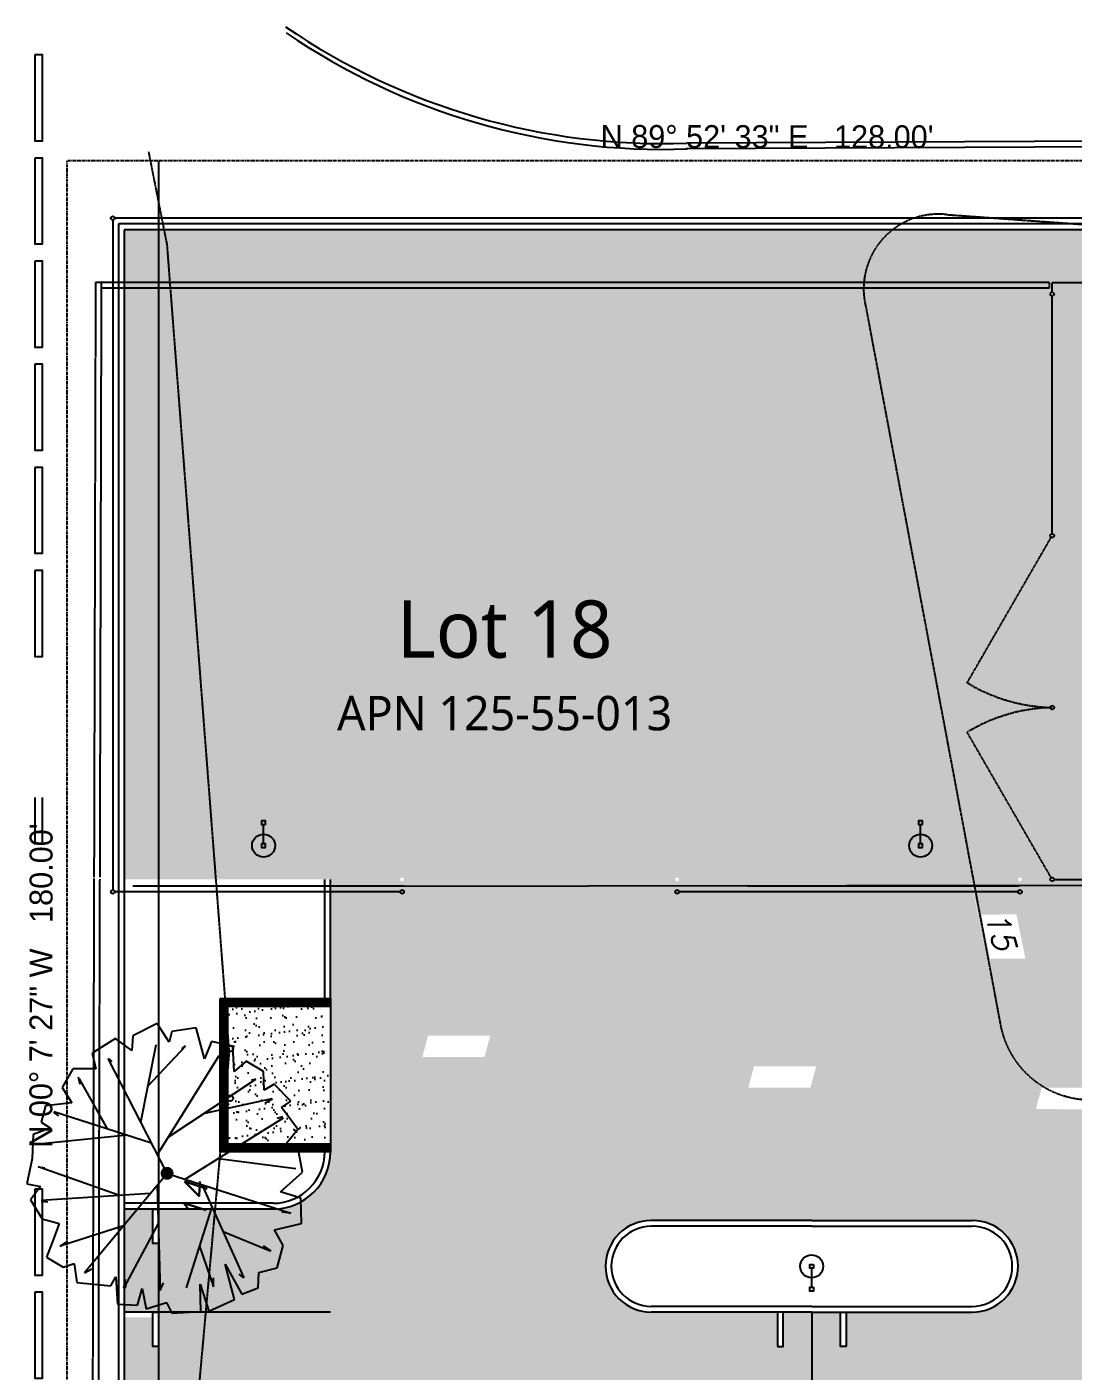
# Model space of a CAD drawing. Extents: x -13328 to 38686, y -10157 to 7853.
# Drawn here: x 22909 to 24005, y 5069 to 6476 of the extents above; entities that cross this region are included whole.
import ezdxf
from ezdxf.enums import TextEntityAlignment as Align

# ---------------------------------------------------------------- set-up
doc = ezdxf.new("R2010")
doc.units = 0
doc.header["$LTSCALE"] = 1.5
doc.header["$MEASUREMENT"] = 0
for name, pattern in [('CENTER2', [1.125, 0.7500000000000001, -0.125, 0.125, -0.125]), ('HIDDEN', [0.375, 0.25, -0.125]), ('PHANTOM2', [1.25, 0.6250000000000001, -0.125, 0.125, -0.125, 0.125, -0.125])]:
    doc.linetypes.add(name, pattern=pattern)
doc.layers.get('0').update_dxf_attribs({"color": 8})
doc.layers.get('DEFPOINTS').update_dxf_attribs({"color": 11})
for name, color, linetype in [('C-Conc-curb', 3, 'Continuous'), ('C-curb-exs', 41, 'Continuous'), ('C-fence-chain-link', 2, 'FENCE_'), ('C-grades-contour-exs', 8, 'HIDDEN'), ('C-PROP-LINE', 7, 'PHANTOM2'), ('C-STRIPING', 2, 'Continuous'), ('Demo', 8, 'CENTER2'), ('E-lightpoles', 4, 'Continuous'), ('HATCH-asphalt', 8, 'Continuous'), ('Hatch-conc', 1, 'Continuous'), ('Hatch-walls', 8, 'Continuous'), ('L-trees', 8, 'CENTER2'), ('Text2', 2, 'Continuous'), ('TEXT9', 9, 'Continuous')]:
    doc.layers.add(name, color=color, linetype=linetype)
doc.styles.add('LUCIDA', font='l_10646.ttf')
doc.styles.add('SIMP210', font='ROMANS.SHX', dxfattribs={"oblique": 15, "height": 34})
doc.styles.add('STANDARD_', font='txt')
doc.linetypes.add('FENCE_', pattern='A,1.5,-0.1,["X",STANDARD_,S=0.1,R=0,X=-0.05,Y=-0.05],-0.08', length=1.68)
pattern_1 = [(0, (25232.39942423953, 4477.274711707314), (2.25, 4.5), [0, -4.5])]

# ---------------------------------------------------------------- blocks, each defined once
blk = doc.blocks.new('AE24A')
for p, q in [((-0.1511439797081948, 0.519262138045633), (-0.05703983792432155, 0.5233398228817805)), ((-0.05703983792432155, 0.5233398228817805), (0.04115298877468376, 0.5437947310554136)), ((0.04115298877468376, 0.5437947310554136), (0.05135860387736102, 0.4906296988685881)), ((0.05135860387736102, 0.4906296988685881), (0.1025154568690141, 0.5294785114670049)), ((0.1025154568690141, 0.5294785114670049), (0.1761439797085131, 0.4845131716140259)), ((-0.2738689158970828, 0.3700277375676251), (-0.2616028611521415, 0.4722357944438045)), ((-0.2616028611521415, 0.4722357944438045), (-0.1981799534155471, 0.4885908564504007)), ((-0.1981799534155471, 0.4885908564504007), (-0.1756760891983049, 0.4518030476008335)), ((-0.1756760891983049, 0.4518030476008335), (-0.1511439797081948, 0.519262138045633)), ((-0.1476411303226541, 0.1548052463913336), (-0.1147343510017436, 0.485708428081125)), ((-0.1147343510017436, 0.485708428081125), (-0.1147343510017436, 0.4621516840998083)), ((-0.02573256119626421, 0.4993919879198074), (-0.02148890594958175, 0.4739300560904667)), ((0.08624245895066451, 0.1850629282416776), (-0.02499349992262978, 0.4994109958643094)), ((0.07862104422406446, 0.06521432753652334), (0.1055604620416943, 0.4888432261068374)), ((0.1073713816515465, 0.4884057476883754), (0.1110177792654667, 0.4621516840998083)), ((0.1761439797085131, 0.4845131716140259), (0.1945591590106233, 0.4190929235874137)), ((-0.1173527717544403, 0.06026454770471901), (-0.2387783022784333, 0.4392766514793038)), ((-0.2359382193023976, 0.4407805693335831), (-0.2227027611295398, 0.4209273820742965)), ((0.1945591590106233, 0.4190929235874137), (0.2518329421902763, 0.4395256704303847)), ((0.2518329421902763, 0.4395256704303847), (0.3254614650297754, 0.4681581096074297)), ((0.3254614650297754, 0.4681581096074297), (0.3643200689068635, 0.4027378615808175)), ((-0.4047712219160076, 0.3659278914005881), (-0.3331709443493764, 0.4068155464171923)), ((-0.4047712219160076, 0.2759750503641953), (-0.4047712219160076, 0.3659278914005881)), ((-0.3331709443493764, 0.4068155464171923), (-0.2738689158970828, 0.3700277375676251)), ((0.2032504035671536, 0.1689000102924183), (0.2827857045269866, 0.4150381960207596)), ((0.2827857045269866, 0.4150381960207596), (0.2631550845037509, 0.3855922659859061)), ((0.3643200689068635, 0.4027378615808175), (0.3499935745196581, 0.3597892028153638)), ((-0.374840066367824, 0.3443679639603943), (-0.3453941363329704, 0.3384787779068574)), ((-0.1721697495738681, 0.2313677578931674), (-0.3666321465932469, 0.3397915827808902)), ((0.0002339452551041177, 0), (0.3858464595907662, 0.3208112198626623)), ((0.3499935745196581, 0.3597892028153638), (0.4236542917285533, 0.3495728293939919)), ((0.3858464595907662, 0.3208112198626623), (0.3711234946315471, 0.2913652898278087)), ((0.4236542917285533, 0.3495728293939919), (0.4359203464734946, 0.2187323333407676)), ((-0.5234074731899909, 0.200338428915984), (-0.4661336900105653, 0.2902912699526041)), ((-0.4661336900105653, 0.2902912699526041), (-0.4047712219160076, 0.2759750503641953)), ((-0.4457504178351428, 0.2256225140299648), (-0.433731926437531, 0.2148058717139065)), ((0.0002339452551041177, 0), (-0.4448897137260701, 0.2281310053076595)), ((0.4359203464734946, 0.2187323333407676), (0.4011504275113111, 0.1982995864977966)), ((-0.4763714994826387, 0.1369791846382213), (-0.5234074731899909, 0.200338428915984)), ((0.1945079326908399, 0.03422379668336362), (0.4447383197768886, 0.1676923836348578)), ((0.4011504275113111, 0.1982995864977966), (0.5075206240403531, 0.1921608979127996)), ((0.4447383197768886, 0.1676923836348578), (0.4103847346780185, 0.1618031976977363)), ((0.4453188156987835, 0.1626486936584115), (0.4207805407279466, 0.1567595076048747)), ((0.5075206240403531, 0.1921608979127996), (0.5116093089552578, 0.1144854340464008)), ((-0.5806812563694166, 0.03884881259841677), (-0.5336452826622917, 0.1328793384711844)), ((-0.5336452826622917, 0.1328793384711844), (-0.4763714994826387, 0.1369791846382213)), ((0.5116093089552578, 0.1144854340464008), (0.4461581559457954, 0.09609152962161716)), ((-0.1986636790168177, 0.1019373247399926), (-0.4980218961788978, 0.04196477623190731)), ((-0.3393636542093645, 0.0737499037059024), (-0.4942263572663705, -0.07310100190807134)), ((0.4461581559457954, 0.09609152962161716), (0.5259036089730671, 0.08177531003320837)), ((0.5259036089730671, 0.08177531003320837), (0.501371499482957, 0.002038842418187414)), ((-0.5090809788027855, -0.008177531003411787), (-0.5806812563694166, 0.03884881259841677)), ((-0.4979579307325821, 0.04389153083320707), (-0.4975314415712546, 0.04401947755832225)), ((-0.07281058404601026, 0.03743616305291653), (-0.4569959860016297, -0.202295653289184)), ((0.0002339452551041177, 0), (0.1551866743759547, -0.4801180771319196)), ((0.0467470512305681, 0.03869668568950146), (0.4545536297885064, 0.02635191951412708)), ((0.4545536297885064, 0.02635191951412708), (0.4251076997536529, 0.01457354752346873)), ((0.501371499482957, 0.002038842418187414), (0.5422905430025367, -0.01839390442478361)), ((-0.5643265167093432, -0.1124465916284407), (-0.5500000223221377, -0.01839390442478361)), ((-0.5500000223221377, -0.01839390442478361), (-0.5090809788027855, -0.008177531003411787)), ((-0.1397367849201601, -0.004325808142311871), (-0.3650247563562061, -0.3446667990647256)), ((0.5422905430025367, -0.01839390442478361), (0.5361414184453679, -0.1308404960532243)), ((-0.494867603126977, -0.07056763663422316), (-0.4828084764956202, -0.05609668465331197)), ((0.02298626064316522, -0.07049761561211199), (-0.2155973322876434, -0.4511150780599564)), ((0.1302023164973889, -0.1740332877961919), (0.4447383197768886, -0.07376424269750714)), ((-0.4436298257933231, -0.145134554310971), (-0.5643265167093432, -0.1124465916284407)), ((-0.5111414184450496, -0.1717281510698285), (-0.4436298257933231, -0.145134554310971)), ((-0.2337079545902725, -0.1462874085409567), (-0.2897231939202811, -0.4074722044169903)), ((0.0439036500686143, -0.1353097478859127), (0.4054770797304172, -0.2975533109856769)), ((0.2823878777492155, -0.1255189658841118), (0.439830664712872, -0.1797695907298476)), ((0.4297712219163259, -0.1288016536350369), (0.5341131731725, -0.1614896163175672)), ((0.5361414184453679, -0.1308404960532243), (0.4297712219163259, -0.1288016536350369)), ((-0.4927262391427121, -0.2555423035212243), (-0.5111414184450496, -0.1717281510698285)), ((-0.05775893544318933, -0.1993121382547542), (-0.01863824151928384, -0.4996606786735356)), ((0.439830664712872, -0.1797695907298476), (0.4054770797304172, -0.1797695907298476)), ((0.5341131731725, -0.1614896163175672), (0.4891054447380156, -0.2616809921062213)), ((-0.3945334124439341, -0.2596199883573718), (-0.4927262391427121, -0.2555423035212243)), ((-0.4538945243182297, -0.2092155208811164), (-0.4386395815015476, -0.2092155208811164)), ((-0.4354524559632864, -0.3066463319592003), (-0.3945334124439341, -0.2596199883573718)), ((0.2257314327218864, -0.2168986726319417), (0.30078574670938, -0.3995896423002705)), ((0.4891054447380156, -0.2616809921062213), (0.3520540141619222, -0.224871021925992)), ((0.3520540141619222, -0.224871021925992), (0.4686298257936414, -0.2902912699526041)), ((-0.3945334124439341, -0.3741054224039999), (-0.4354524559632864, -0.3066463319592003)), ((0.4054770797304172, -0.2975533109856769), (0.3907541146547828, -0.2798857529414818)), ((0.4686298257936414, -0.2902912699526041), (0.4440977163035313, -0.3536726755610289)), ((-0.3650247563562061, -0.3446667990647256), (-0.3601171014086049, -0.3269992410205305)), ((0.3847634934818416, -0.3557115179792163), (0.3663805085491276, -0.4272704545908255)), ((0.4440977163035313, -0.3536726755610289), (0.3847634934818416, -0.3557115179792163)), ((-0.3229653292466992, -0.3761442648221873), (-0.3945334124439341, -0.3741054224039999)), ((-0.345469193463714, -0.4149930774206041), (-0.3229653292466992, -0.3761442648221873)), ((-0.2799858460848554, -0.4804133254472163), (-0.345469193463714, -0.4149930774206041)), ((-0.2877859835932668, -0.4088139253435656), (-0.271779311187629, -0.3800019150367007)), ((0.2190912685007333, -0.4170319198387915), (0.1945591590106233, -0.5213009804638205)), ((0.280453736595291, -0.4497420438519839), (0.2190912685007333, -0.4170319198387915)), ((0.3024163245502223, -0.4035586591344327), (0.2827857045269866, -0.3741127290995792)), ((-0.2554537365949727, -0.4436255165974217), (-0.2799858460848554, -0.4804133254472163)), ((-0.1715874042831729, -0.5069847608751843), (-0.2554537365949727, -0.4436255165974217)), ((-0.2190752735548358, -0.4493915640050545), (-0.212887451117922, -0.4271154031157494)), ((-0.0897815116138645, -0.4415645128487995), (-0.1715874042831729, -0.5069847608751843)), ((-0.1020475663588059, -0.5069847608751843), (-0.0897815116138645, -0.4415645128487995)), ((0.07183422282173524, -0.4395256704306121), (-0.003854739659800543, -0.5253786652999679)), ((0.09636633231184533, -0.519262138045633), (0.07183422282173524, -0.4395256704306121)), ((0.1551866743759547, -0.4801180771319196), (0.1502790193119381, -0.4447829611599445)), ((0.3663805085491276, -0.4272704545908255), (0.280453736595291, -0.4497420438519839)), ((-0.003854739659800543, -0.5253786652999679), (-0.1020475663588059, -0.5069847608751843)), ((0.1945591590106233, -0.5213009804638205), (0.09636633231184533, -0.519262138045633))]:
    blk.add_line(p, q)
at = {"const_width": 0.025}
blk.add_lwpolyline([(-0.01250000000004547, 0, 1), (0.01250000000004547, 0, 1)], format="xyb", close=True, dxfattribs=at)
blk = doc.blocks.new('Ztree1')
at = {"xscale": -270, "yscale": 270, "zscale": 540, "rotation": 90}
blk.add_blockref('AE24A', (0, 0), dxfattribs=at)

msp = doc.modelspace()

# ---------------------------------------------------------------- hatches: boundary and pattern name
at = {"layer": 'HATCH-asphalt', "transparency": 33554684}
h = msp.add_hatch(dxfattribs=at)
h.set_pattern_fill('DOTS', color=256, scale=72)
h.set_pattern_definition(pattern_1)
h.paths.add_polyline_path([(24354.06412661628, 6059.987752396234), (24132.02973306057, 6059.987752396234), (24132.02973306057, 6203.987752396234), (24354.06412661628, 6203.987752396234), (24481.26998743065, 6203.987752396234), (24481.26998743065, 6263.987752396234), (23011.06412661628, 6263.987752396234), (23011.06412661628, 5583.523986930588), (23300.05317749742, 5583.523247270464, -0.9988839815838622), (23304.05317250986, 5583.51878070858, -1.001117265304794), (23300.05317749742, 5583.523247270464), (23227.06412661628, 5583.523434084083), (23227.06412661628, 5576.282286381949), (24235.06412661629, 5577.730273374253), (24354.06412661628, 5577.520709298584), (24354.06412661628, 5583.519915258452), (24239.06412633903, 5583.519656209048, -0.9997367622128498), (24235.06412661628, 5583.520709298584, -1.000263307099528), (24239.06412633903, 5583.519656209048), (24354.06412661628, 5583.519915258452), (24354.06412661628, 5831.987752396234)])
h.paths.add_polyline_path([(23947.06412662196, 5583.520860123293, -0.9999622945980924), (23951.06412661628, 5583.520709298584, -1.000037706823659), (23947.06412662196, 5583.520860123293), (23592.05316947867, 5583.522262769445, -1.000870894775581), (23588.05317250986, 5583.51878070858, -0.9991298630221673), (23592.05316947867, 5583.522262769445)], flags=16)
h.paths.add_polyline_path([(23272.75849590794, 6204.341519585449), (23272.75849590794, 6323.591519585449), (23235.10611607647, 6333.6804443544), (23235.10611607647, 6214.4304443544)], flags=9)
h.paths.add_polyline_path([(23318.52725433562, 5657.065991196581), (23563.77725433562, 5657.065991196581), (23575.8757980478, 5702.218371028048), (23330.6257980478, 5702.218371028048)], flags=24)
h.paths.add_polyline_path([(23965.53820844203, 5657.067919786585), (24210.78820844203, 5657.067919786585), (24222.88675215422, 5702.220299618051), (23977.63675215422, 5702.220299618051)], flags=24)
h.paths.add_polyline_path([(24322.46419138079, 6221.984207419837), (24388.24552176502, 6221.91201153543), (24394.26915917855, 6244.2942443129), (24328.48782879432, 6244.366440197308)], flags=24)
h.paths.add_polyline_path([(23354.29994906098, 6167.906966500256), (23405.70284657435, 6167.85055113703), (23411.72648398787, 6190.232783914502), (23360.32358647451, 6190.289199277728)], flags=24)
h.paths.add_polyline_path([(23037.3851365821, 6164.632948368162), (23103.16646696633, 6164.560752483754), (23109.19010437986, 6186.942985261226), (23043.40877399563, 6187.015181145633)], flags=24)
h.paths.add_polyline_path([(23880.35725618921, 6245.888878412552), (23946.13858657344, 6245.816682528144), (23952.16222398696, 6268.198915305615), (23886.38089360273, 6268.271111190023)], flags=9)
h = msp.add_hatch(dxfattribs=at)
h.set_pattern_fill('DOTS', color=256, scale=72)
h.set_pattern_definition(pattern_1)
edge = h.paths.add_edge_path()
edge.add_line((23928.67492106581, 5431.056097972076), (23898.65437400676, 5578.322705297373))
edge.add_line((23898.65437400676, 5578.322705297373), (23227.05705708868, 5576.875452834423))
edge.add_line((23227.05705708868, 5576.875452834423), (23227.06412661627, 5298.28110134113))
edge.add_arc((23167.06412661628, 5298.281101341129), 60, -90, 0, ccw=False)
edge.add_line((23167.06412661628, 5238.281101341129), (23106.43486966578, 5238.281101341129))
edge.add_line((23106.43486966578, 5238.281101341129), (23047.06412661628, 4582.643907300139))
edge.add_line((23047.06412661628, 4582.643907300139), (23047.06412661628, 4554.281101341129))
edge.add_line((23047.06412661628, 4554.281101341129), (23047.06412661628, 4494.141615587954))
edge.add_line((23047.06412661628, 4494.141615587954), (23281.06343899589, 4510.203387793636))
edge.add_line((23281.06343899589, 4510.203387793636), (23633.03129779379, 4452.404770298951))
edge.add_line((23633.03129779379, 4452.404770298951), (23950.35420990683, 4459.488884356579))
edge.add_line((23950.35420990683, 4459.48888435658), (24256.28063255552, 4474.113807072692))
edge.add_arc((24283.06412661628, 4434.28110134113), 48.00000000000043, 90.0000000000004, 123.916869201509, ccw=False)
edge.add_line((24283.06412661628, 4482.28110134113), (24427.12537250821, 4482.28110134113))
edge.add_line((24427.12537250821, 4482.281101341131), (24451.06412661628, 4483.42550209514))
edge.add_line((24451.06412661628, 4483.42550209514), (24451.06412661628, 4590.281101341131))
edge.add_line((24451.06412661628, 4590.281101341131), (24421.06412661628, 4590.281101341131))
edge.add_line((24421.06412661628, 4590.281101341131), (24421.06412661628, 4554.281101341131))
edge.add_line((24421.06412661628, 4554.281101341131), (24415.06412661628, 4554.281101341131))
edge.add_line((24415.06412661628, 4554.281101341131), (24415.06412661628, 4590.281101341131))
edge.add_line((24415.06412661628, 4590.281101341131), (24421.06412661628, 4590.281101341131))
edge.add_line((24421.06412661628, 4590.281101341131), (24451.06412661628, 4590.281101341131))
edge.add_line((24451.06412661628, 4590.281101341131), (24451.06412661628, 4698.281101341131))
edge.add_line((24451.06412661628, 4698.281101341131), (24421.06412661628, 4698.281101341131))
edge.add_line((24421.06412661628, 4698.281101341131), (24421.06412661628, 4662.281101341131))
edge.add_line((24421.06412661628, 4662.281101341131), (24415.06412661628, 4662.281101341131))
edge.add_line((24415.06412661628, 4662.281101341131), (24415.06412661628, 4698.281101341131))
edge.add_line((24415.06412661628, 4698.281101341131), (24421.06412661628, 4698.281101341131))
edge.add_line((24421.06412661628, 4698.281101341131), (24451.06412661628, 4698.281101341131))
edge.add_line((24451.06412661628, 4698.281101341131), (24451.06412661628, 4806.281101341131))
edge.add_line((24451.06412661628, 4806.281101341131), (24421.06412661628, 4806.281101341131))
edge.add_line((24421.06412661628, 4806.281101341131), (24421.06412661628, 4770.281101341131))
edge.add_line((24421.06412661628, 4770.281101341131), (24415.06412661628, 4770.281101341131))
edge.add_line((24415.06412661628, 4770.28110134113), (24415.06412661628, 4806.28110134113))
edge.add_line((24415.06412661628, 4806.281101341131), (24421.06412661628, 4806.281101341131))
edge.add_line((24421.06412661628, 4806.281101341131), (24451.06412661628, 4806.281101341131))
edge.add_line((24451.06412661628, 4806.281101341131), (24451.06412661628, 4914.281101341131))
edge.add_line((24451.06412661628, 4914.281101341131), (24421.06412661628, 4914.281101341131))
edge.add_line((24421.06412661628, 4914.281101341131), (24421.06412661628, 4878.281101341131))
edge.add_line((24421.06412661628, 4878.281101341131), (24415.06412661628, 4878.281101341131))
edge.add_line((24415.06412661628, 4878.281101341131), (24415.06412661628, 4914.281101341131))
edge.add_line((24415.06412661628, 4914.281101341131), (24421.06412661628, 4914.281101341131))
edge.add_line((24421.06412661628, 4914.281101341131), (24451.06412661628, 4914.281101341131))
edge.add_line((24451.06412661628, 4914.281101341131), (24451.06412661628, 5022.281101341131))
edge.add_line((24451.06412661628, 5022.281101341131), (24421.06412661628, 5022.281101341131))
edge.add_line((24421.06412661628, 5022.281101341131), (24421.06412661628, 4986.281101341131))
edge.add_line((24421.06412661628, 4986.281101341131), (24415.06412661628, 4986.281101341131))
edge.add_line((24415.06412661628, 4986.281101341131), (24415.06412661628, 5022.281101341131))
edge.add_line((24415.06412661628, 5022.281101341131), (24421.06412661628, 5022.281101341131))
edge.add_line((24421.06412661628, 5022.281101341131), (24451.06412661628, 5022.281101341131))
edge.add_line((24451.06412661628, 5022.281101341131), (24451.06412661628, 5130.281101341131))
edge.add_line((24451.06412661628, 5130.281101341131), (24421.06412661628, 5130.281101341131))
edge.add_line((24421.06412661628, 5130.281101341131), (24421.06412661628, 5094.281101341131))
edge.add_line((24421.06412661628, 5094.281101341131), (24415.06412661628, 5094.281101341131))
edge.add_line((24415.06412661628, 5094.281101341131), (24415.06412661628, 5130.281101341131))
edge.add_line((24415.06412661628, 5130.281101341131), (24421.06412661628, 5130.281101341131))
edge.add_line((24421.06412661628, 5130.281101341131), (24451.06412661628, 5130.281101341131))
edge.add_line((24451.06412661628, 5130.281101341131), (24451.06412661628, 5238.281101341131))
edge.add_line((24451.06412661628, 5238.281101341131), (24421.06412661628, 5238.281101341131))
edge.add_line((24421.06412661628, 5238.281101341131), (24421.06412661628, 5202.281101341131))
edge.add_line((24421.06412661628, 5202.281101341131), (24415.06412661628, 5202.281101341131))
edge.add_line((24415.06412661628, 5202.281101341131), (24415.06412661628, 5238.281101341131))
edge.add_line((24415.06412661628, 5238.281101341131), (24421.06412661628, 5238.281101341131))
edge.add_line((24421.06412661628, 5238.281101341131), (24451.06412661628, 5238.281101341131))
edge.add_line((24451.06412661628, 5238.281101341131), (24442.30977624577, 5238.281101341131))
edge.add_line((24442.30977624577, 5238.281101341131), (24235.06412661628, 5238.281101341131))
edge.add_line((24235.06412661628, 5238.28110134113), (24235.06412661628, 5387.229090431955))
edge.add_line((24235.06412661628, 5387.229090431956), (24063.56680040201, 5361.726566019945))
edge.add_arc((24023.03052627691, 5448.748462575095), 95.99999999999976, 190.62005923007, 294.9769015887349, ccw=False)
edge = h.paths.add_edge_path(flags=16)
edge.add_arc((23899.06412661628, 5178.281101341135), 48, -89.99999999999869, 90.00000000000108, ccw=False)
edge.add_line((23899.06412661628, 5130.281101341135), (23767.06412661628, 5130.281101341131))
edge.add_line((23767.06412661628, 5130.281101341131), (23767.06412661628, 5094.28110134113))
edge.add_line((23767.06412661628, 5094.28110134113), (23761.06412661628, 5094.28110134113))
edge.add_line((23761.06412661628, 5094.28110134113), (23761.06412661628, 5130.281101341131))
edge.add_line((23761.06412661628, 5130.281101341131), (23731.06412661629, 5130.28110134113))
edge.add_line((23731.06412661629, 5130.28110134113), (23731.06412661628, 5022.28110134113))
edge.add_line((23731.06412661628, 5022.28110134113), (23767.06412661628, 5022.28110134113))
edge.add_line((23767.06412661628, 5022.28110134113), (23767.06412661628, 4986.28110134113))
edge.add_line((23767.06412661628, 4986.28110134113), (23761.06412661628, 4986.28110134113))
edge.add_line((23761.06412661628, 4986.28110134113), (23761.06412661628, 5022.28110134113))
edge.add_line((23761.06412661628, 5022.28110134113), (23731.06412661628, 5022.28110134113))
edge.add_line((23731.06412661628, 5022.28110134113), (23731.06412661628, 4914.28110134113))
edge.add_line((23731.06412661628, 4914.28110134113), (23767.06412661628, 4914.28110134113))
edge.add_line((23767.06412661628, 4914.28110134113), (23767.06412661628, 4878.28110134113))
edge.add_line((23767.06412661628, 4878.28110134113), (23761.06412661628, 4878.28110134113))
edge.add_line((23761.06412661628, 4878.28110134113), (23761.06412661628, 4914.28110134113))
edge.add_line((23761.06412661628, 4914.28110134113), (23731.06412661628, 4914.28110134113))
edge.add_line((23731.06412661628, 4914.28110134113), (23731.06412661628, 4806.28110134113))
edge.add_line((23731.06412661628, 4806.28110134113), (23767.06412661628, 4806.28110134113))
edge.add_line((23767.06412661628, 4806.28110134113), (23767.06412661628, 4770.28110134113))
edge.add_line((23767.06412661628, 4770.28110134113), (23761.06412661628, 4770.28110134113))
edge.add_line((23761.06412661628, 4770.28110134113), (23761.06412661628, 4806.28110134113))
edge.add_line((23761.06412661628, 4806.28110134113), (23731.06412661628, 4806.28110134113))
edge.add_line((23731.06412661628, 4806.28110134113), (23731.06412661627, 4698.28110134113))
edge.add_line((23731.06412661627, 4698.28110134113), (23767.06412661628, 4698.28110134113))
edge.add_line((23767.06412661628, 4698.28110134113), (23767.06412661628, 4662.28110134113))
edge.add_line((23767.06412661628, 4662.28110134113), (23761.06412661628, 4662.28110134113))
edge.add_line((23761.06412661628, 4662.28110134113), (23761.06412661628, 4698.28110134113))
edge.add_line((23761.06412661628, 4698.28110134113), (23731.06412661627, 4698.28110134113))
edge.add_line((23731.06412661627, 4698.28110134113), (23731.06412661627, 4590.28110134113))
edge.add_line((23731.06412661627, 4590.28110134113), (23899.06412661628, 4590.281101341135))
edge.add_arc((23899.06412661628, 4542.281101341135), 48, -89.99999999999892, 90.00000000000108, ccw=False)
edge.add_line((23899.06412661628, 4494.281101341135), (23731.06412661628, 4494.28110134113))
edge.add_line((23731.06412661628, 4494.28110134113), (23563.06412661628, 4494.28110134113))
edge.add_arc((23563.06412661628, 4542.28110134113), 48, 90, 270, ccw=False)
edge.add_line((23563.06412661628, 4590.28110134113), (23731.06412661627, 4590.28110134113))
edge.add_line((23731.06412661627, 4590.28110134113), (23731.06412661627, 4698.28110134113))
edge.add_line((23731.06412661627, 4698.28110134113), (23701.06412661628, 4698.28110134113))
edge.add_line((23701.06412661628, 4698.28110134113), (23701.06412661628, 4662.28110134113))
edge.add_line((23701.06412661628, 4662.28110134113), (23695.06412661628, 4662.28110134113))
edge.add_line((23695.06412661628, 4662.28110134113), (23695.06412661628, 4698.28110134113))
edge.add_line((23695.06412661628, 4698.28110134113), (23701.06412661628, 4698.28110134113))
edge.add_line((23701.06412661628, 4698.28110134113), (23731.06412661627, 4698.28110134113))
edge.add_line((23731.06412661627, 4698.28110134113), (23731.06412661628, 4806.28110134113))
edge.add_line((23731.06412661628, 4806.28110134113), (23701.06412661628, 4806.28110134113))
edge.add_line((23701.06412661628, 4806.28110134113), (23701.06412661628, 4770.28110134113))
edge.add_line((23701.06412661628, 4770.28110134113), (23695.06412661628, 4770.28110134113))
edge.add_line((23695.06412661628, 4770.28110134113), (23695.06412661628, 4806.28110134113))
edge.add_line((23695.06412661628, 4806.28110134113), (23701.06412661628, 4806.28110134113))
edge.add_line((23701.06412661628, 4806.28110134113), (23731.06412661628, 4806.28110134113))
edge.add_line((23731.06412661628, 4806.28110134113), (23731.06412661628, 4914.28110134113))
edge.add_line((23731.06412661628, 4914.28110134113), (23701.06412661628, 4914.28110134113))
edge.add_line((23701.06412661628, 4914.28110134113), (23701.06412661628, 4878.28110134113))
edge.add_line((23701.06412661628, 4878.28110134113), (23695.06412661628, 4878.28110134113))
edge.add_line((23695.06412661628, 4878.28110134113), (23695.06412661628, 4914.28110134113))
edge.add_line((23695.06412661628, 4914.28110134113), (23701.06412661628, 4914.28110134113))
edge.add_line((23701.06412661628, 4914.28110134113), (23731.06412661628, 4914.28110134113))
edge.add_line((23731.06412661628, 4914.28110134113), (23731.06412661629, 5022.28110134113))
edge.add_line((23731.06412661628, 5022.28110134113), (23701.06412661627, 5022.28110134113))
edge.add_line((23701.06412661628, 5022.28110134113), (23701.06412661628, 4986.28110134113))
edge.add_line((23701.06412661628, 4986.28110134113), (23695.06412661628, 4986.28110134113))
edge.add_line((23695.06412661628, 4986.28110134113), (23695.06412661628, 5022.28110134113))
edge.add_line((23695.06412661628, 5022.28110134113), (23701.06412661628, 5022.28110134113))
edge.add_line((23701.06412661628, 5022.28110134113), (23731.06412661629, 5022.28110134113))
edge.add_line((23731.06412661628, 5022.28110134113), (23731.06412661629, 5130.28110134113))
edge.add_line((23731.06412661629, 5130.28110134113), (23701.06412661628, 5130.28110134113))
edge.add_line((23701.06412661628, 5130.28110134113), (23701.06412661628, 5094.28110134113))
edge.add_line((23701.06412661628, 5094.28110134113), (23695.06412661628, 5094.28110134113))
edge.add_line((23695.06412661628, 5094.28110134113), (23695.06412661628, 5130.28110134113))
edge.add_line((23695.06412661628, 5130.28110134113), (23563.06412661628, 5130.28110134113))
edge.add_arc((23563.06412661628, 5178.28110134113), 48, 90, 270, ccw=False)
edge.add_line((23563.06412661628, 5226.28110134113), (23731.06412661628, 5226.28110134113))
edge.add_line((23731.06412661628, 5226.28110134113), (23899.06412661628, 5226.281101341135))
edge = h.paths.add_edge_path(flags=0)
edge.add_arc((23899.06412661627, 5178.281101341135), 42, -89.99999999999818, 90.00000000000028, ccw=False)
edge.add_line((23899.06412661628, 5136.281101341135), (23731.06412661628, 5136.28110134113))
edge.add_line((23731.06412661628, 5136.28110134113), (23563.06412661628, 5136.28110134113))
edge.add_arc((23563.06412661628, 5178.28110134113), 42, 90, 270, ccw=False)
edge.add_line((23563.06412661628, 5220.28110134113), (23731.06412661628, 5220.28110134113))
edge.add_line((23731.06412661628, 5220.28110134113), (23899.06412661628, 5220.281101341135))
edge = h.paths.add_edge_path(flags=0)
edge.add_arc((23730.90205699667, 5178.28110134113), 12, -90, 0, ccw=False)
edge.add_line((23730.90205699667, 5166.28110134113), (23730.90205699667, 5156.285111265726))
edge.add_line((23730.90205699667, 5156.285111265726), (23732.90205699667, 5156.285111265726))
edge.add_line((23732.90205699667, 5156.285111265726), (23732.90205699667, 5152.285111265726))
edge.add_line((23732.90205699667, 5152.285111265726), (23728.90205699667, 5152.285111265726))
edge.add_line((23728.90205699667, 5152.285111265726), (23728.90205699667, 5156.285111265726))
edge.add_line((23728.90205699667, 5156.285111265726), (23730.90205699667, 5156.285111265726))
edge.add_line((23730.90205699667, 5156.285111265726), (23730.90205699667, 5166.28110134113))
edge.add_arc((23730.90205699667, 5178.28110134113), 12, 180, 270, ccw=False)
edge.add_arc((23730.90205699667, 5178.28110134113), 12, 0, 180, ccw=False)
h.paths.add_polyline_path([(23732.90205699667, 5180.285111265726), (23732.90205699667, 5176.285111265726), (23728.90205699667, 5176.285111265726), (23728.90205699667, 5180.285111265726)], flags=0)
edge = h.paths.add_edge_path(flags=0)
edge.add_arc((23899.06412661628, 4542.281101341135), 42, -89.99999999999898, 90.0000000000012, ccw=False)
edge.add_line((23899.06412661628, 4500.281101341135), (23731.06412661628, 4500.28110134113))
edge.add_line((23731.06412661628, 4500.28110134113), (23563.06412661628, 4500.28110134113))
edge.add_arc((23563.06412661628, 4542.28110134113), 42, 90, 270, ccw=False)
edge.add_line((23563.06412661628, 4584.28110134113), (23731.06412661628, 4584.28110134113))
edge.add_line((23731.06412661628, 4584.28110134113), (23899.06412661628, 4584.281101341135))
edge = h.paths.add_edge_path(flags=0)
edge.add_line((23732.90205699667, 4568.277091416534), (23732.90205699667, 4564.277091416534))
edge.add_line((23732.90205699667, 4564.277091416534), (23730.90205699667, 4564.277091416534))
edge.add_line((23730.90205699667, 4564.277091416534), (23730.90205699667, 4554.28110134113))
edge.add_arc((23730.90205699667, 4542.28110134113), 12, 0, 90, ccw=False)
edge.add_arc((23730.90205699667, 4542.28110134113), 12, -180, 0, ccw=False)
edge.add_arc((23730.90205699667, 4542.28110134113), 12, 90, 180, ccw=False)
edge.add_line((23730.90205699667, 4554.28110134113), (23730.90205699667, 4564.277091416534))
edge.add_line((23730.90205699667, 4564.277091416534), (23728.90205699667, 4564.277091416534))
edge.add_line((23728.90205699667, 4564.277091416534), (23728.90205699667, 4568.277091416534))
edge.add_line((23728.90205699667, 4568.277091416534), (23732.90205699667, 4568.277091416534))
h.paths.add_polyline_path([(23732.90205699667, 4544.277091416534), (23732.90205699667, 4540.277091416534), (23728.90205699667, 4540.277091416534), (23728.90205699667, 4544.277091416534)], flags=0)
edge = h.paths.add_edge_path()
edge.add_line((24235.06412661628, 5387.229090431956), (24235.06412661628, 5577.520709298585))
edge.add_line((24235.06412661628, 5577.520709298584), (23988.15452773263, 5578.165091709241))
edge.add_arc((23982.87145779009, 5526.661456070483), 51.77388639099562, 84.14327549510887, 95.65492409041913)
edge.add_line((23977.76982025161, 5578.183379622051), (23899.05687750448, 5578.321996471546))
edge.add_line((23899.05687750449, 5578.321996471546), (23928.67492106581, 5431.056097972076))
edge.add_arc((24023.03052627691, 5448.748462575096), 96.00000000000003, 190.6200592300702, 294.9769015887347)
edge.add_line((24063.56680040201, 5361.726566019945), (24235.06412661628, 5387.229090431956))
edge = h.paths.add_edge_path()
edge.add_line((24256.28063255552, 4474.113807072692), (23950.35420990683, 4459.488884356579))
edge.add_line((23950.35420990683, 4459.48888435658), (23633.03129779379, 4452.404770298952))
edge.add_line((23633.03129779379, 4452.404770298951), (23281.0634389959, 4510.203387793636))
edge.add_line((23281.06343899589, 4510.203387793637), (23047.06412661627, 4494.141615587955))
edge.add_line((23047.06412661628, 4494.141615587954), (23047.06412661628, 4271.987752396234))
edge.add_line((23047.06412661628, 4271.987752396234), (24311.33370934528, 4271.987752396234))
edge.add_line((24311.33370934528, 4271.987752396234), (24308.09824114334, 4300.254636368481))
edge.add_line((24308.09824114334, 4300.254636368481), (24292.72921796381, 4342.864592796246))
edge.add_line((24292.72921796381, 4342.864592796246), (24270.74785623255, 4377.114518137793))
edge.add_line((24270.74785623255, 4377.114518137792), (24249.12300111932, 4400.339975844179))
edge.add_arc((24283.06412661628, 4434.28110134113), 48.00000000000002, 123.916869201509, 224.9999999999936, ccw=False)
edge = h.paths.add_edge_path()
edge.add_line((24313.06412661627, 4256.869846371595), (24311.33370934528, 4271.987752396233))
edge.add_line((24311.33370934528, 4271.987752396234), (23047.06412661628, 4271.987752396234))
edge.add_line((23047.06412661628, 4271.987752396234), (23047.06412661628, 4266.281101341129))
edge.add_line((23047.06412661628, 4266.281101341129), (23167.06412661628, 4266.281101341129))
edge.add_arc((23167.06412661628, 4206.28110134113), 60, 0, 90, ccw=False)
edge.add_line((23227.06412661628, 4206.28110134113), (23821.06412661628, 4206.28110134113))
edge.add_arc((23821.06412661628, 4134.281101341129), 72.00000000000028, 35.39844449145562, 89.99999999999977, ccw=False)
edge.add_line((23879.75446021362, 4175.987752396234), (24247.06412661627, 4175.987752396234))
edge.add_line((24247.06412661627, 4175.987752396234), (24276.53908366764, 4211.976205523175))
edge.add_line((24276.53908366764, 4211.976205523175), (24313.06412661627, 4211.976205523175))
edge.add_line((24313.06412661627, 4211.976205523175), (24313.06412661627, 4216.428799383915))
edge.add_line((24313.06412661627, 4216.428799383915), (24313.06412661627, 4256.869846371595))
h.paths.add_polyline_path([(23106.43486966578, 5238.281101341129), (23047.06412661628, 5238.281101341129), (23047.06412661628, 5202.281101341129), (23047.06412661628, 5130.281101341129), (23096.65500923744, 5130.281101341129)], flags=17)
h.paths.add_polyline_path([(23047.06412661628, 5202.281101341129), (23041.06412661628, 5202.281101341129), (23041.06412661628, 5238.281101341129), (23011.06412661628, 5238.281101341129), (23011.06412661628, 5130.281101341129), (23047.06412661628, 5130.281101341129)])
h.paths.add_polyline_path([(23096.65500923744, 5130.281101341129), (23047.06412661628, 5130.281101341129), (23047.06412661628, 5094.281101341129), (23047.06412661628, 5022.281101341129), (23086.87514880911, 5022.281101341129)], flags=17)
h.paths.add_polyline_path([(23047.06412661628, 5094.281101341129), (23041.06412661628, 5094.281101341129), (23041.06412661628, 5124.836056466609), (23011.06412661628, 5124.836056466609), (23011.06412661628, 5022.281101341129), (23047.06412661628, 5022.281101341129)])
h.paths.add_polyline_path([(23041.06412661628, 5022.281101341129), (23011.06412661628, 5022.281101341129), (23011.06412661628, 4914.281101341129), (23047.06412661628, 4914.281101341129), (23047.06412661628, 4986.281101341129), (23041.06412661628, 4986.281101341129)])
h.paths.add_polyline_path([(23086.87514880911, 5022.281101341129), (23047.06412661628, 5022.281101341129), (23047.06412661628, 4986.281101341129), (23047.06412661628, 4914.281101341129), (23077.09528838077, 4914.281101341129)])
h.paths.add_polyline_path([(23077.09528838077, 4914.281101341129), (23047.06412661628, 4914.281101341129), (23047.06412661628, 4878.281101341129), (23047.06412661628, 4806.281101341129), (23067.31542795244, 4806.28110134113)], flags=17)
h.paths.add_polyline_path([(23047.06412661628, 4878.281101341129), (23041.06412661628, 4878.281101341129), (23041.06412661628, 4914.281101341129), (23011.06412661628, 4914.281101341129), (23011.06412661628, 4806.281101341129), (23047.06412661628, 4806.281101341129)])
h.paths.add_polyline_path([(23047.06412661628, 4770.281101341129), (23041.06412661628, 4770.281101341129), (23041.06412661628, 4806.281101341129), (23011.06412661628, 4806.281101341129), (23011.06412661628, 4698.281101341129), (23047.06412661628, 4698.281101341129)])
h.paths.add_polyline_path([(23067.31542795244, 4806.28110134113), (23047.06412661628, 4806.281101341129), (23047.06412661628, 4770.281101341129), (23047.06412661628, 4698.281101341129), (23057.5355675241, 4698.281101341129)], flags=17)
h.paths.add_polyline_path([(23057.5355675241, 4698.28110134113), (23047.06412661628, 4698.281101341129), (23047.06412661628, 4662.281101341129), (23047.06412661628, 4582.643907300137)], flags=17)
h.paths.add_polyline_path([(23047.06412661628, 4662.281101341129), (23041.06412661628, 4662.281101341129), (23041.06412661628, 4698.281101341129), (23011.06412661628, 4698.281101341129), (23011.06412661628, 4590.281101341129), (23047.06412661628, 4590.281101341129)])
h.paths.add_polyline_path([(23041.06412661628, 4590.281101341129), (23011.06412661628, 4590.281101341129), (23011.06412661628, 4539.317671278617), (23043.14242539624, 4539.336159212336), (23044.49575361966, 4554.281101341129), (23041.06412661628, 4554.281101341129)])
h.paths.add_polyline_path([(23043.14242539624, 4539.336159212336), (23011.06412661628, 4539.317671278617), (23011.06412661628, 4482.281101341129), (23024.04880366763, 4482.281101341129), (23039.70711248589, 4501.399647026227)])
h.paths.add_polyline_path([(23041.06412661628, 4482.281101341129), (23011.06412661628, 4482.281101341129), (23011.06412661628, 4374.281101341129), (23047.06412661628, 4374.281101341129), (23047.06412661628, 4446.281101341129), (23041.06412661628, 4446.281101341129)])
h.paths.add_polyline_path([(23041.06412661628, 4374.281101341129), (23011.06412661628, 4374.281101341129), (23011.06412661628, 4271.987752396234), (23047.06412661628, 4271.987752396234), (23047.06412661628, 4338.281101341129), (23041.06412661628, 4338.281101341129)])
h.paths.add_polyline_path([(23797.88450357598, 4465.098346654917), (23846.1564916535, 4464.997920650408), (23853.41864340894, 4501.236786760251), (23805.14665533142, 4501.33721276476)], flags=16)
h.paths.add_polyline_path([(23323.25588789401, 5397.587415635089), (23388.3182966347, 5397.516008776742), (23394.34193404823, 5419.898241554212), (23329.27952530754, 5419.969648412561)], flags=16)
h.paths.add_polyline_path([(23664.68130842307, 5365.460425701814), (23729.74371716375, 5365.389018843465), (23735.76735457728, 5387.771251620936), (23670.70494583659, 5387.842658479284)], flags=16)
h.paths.add_polyline_path([(23965.69925560621, 5342.877817575936), (24027.16705612918, 5342.810355847883), (24033.1906935427, 5365.192588625354), (23971.72289301973, 5365.260050353407)], flags=16)
h.paths.add_polyline_path([(24235.06412661628, 5325.207050137393), (24235.06412661628, 5309.926430366129), (24235.06412661628, 5346.963919672085), (24235.06412661628, 5339.354583464981)], flags=17)
h.paths.add_polyline_path([(24401.12871790498, 5298.952883990551), (24403.29827713456, 5302.855516541149), (24403.98102592365, 5304.724227849791), (24405.25083191603, 5305.230963343685)], flags=17)
h.paths.add_polyline_path([(23010.74737529942, 4542.737763749695), (23121.82076922688, 4542.615859223564), (23127.84440664041, 4564.998092001035), (23016.77101271294, 4565.119996527165)])
h.paths.add_polyline_path([(23046.51031265426, 4507.988717407408), (23107.97811317723, 4507.921255679355), (23114.00175059076, 4530.303488456826), (23052.53395006779, 4530.370950184879)])
h.paths.add_polyline_path([(23293.48228442307, 4499.825970981814), (23359.2636148073, 4499.753775097407), (23365.28725222083, 4522.136007874878), (23299.50592183659, 4522.208203759285)], flags=16)
h.paths.add_polyline_path([(23644.89237338307, 4463.516025084948), (23710.6737037673, 4463.443829200541), (23716.69734118082, 4485.826061978011), (23650.91601079659, 4485.898257862419)], flags=16)
h.paths.add_polyline_path([(23972.01629498307, 4486.931030181813), (24037.7976253673, 4486.858834297406), (24043.82126278082, 4509.241067074877), (23978.03993239659, 4509.313262959285)], flags=16)
h.paths.add_polyline_path([(23908.4738199504, 5546.653694839081), (23917.75594737672, 5500.435260254528), (23954.71499840681, 5500.586296679305), (23945.43287098049, 5546.804731263859)], flags=16)
h.paths.add_polyline_path([(23392.69920485645, 4244.491653356401), (23458.48053524068, 4244.419457471993), (23464.50417265421, 4266.801690249465), (23398.72284226998, 4266.873886133872)], flags=16)
h.paths.add_polyline_path([(23988.99059287465, 4211.884657121013), (24055.49084490242, 4211.811672210546), (24061.51448231595, 4234.193904988017), (23995.01423028818, 4234.266889898484)], flags=16)
h.paths.add_polyline_path([(24278.52686221229, 4215.396336416109), (24344.30819259652, 4215.324140531702), (24350.33183001005, 4237.706373309173), (24284.55049962582, 4237.778569193581)])
at = {"layer": 'Hatch-conc', "transparency": 33554684}
h = msp.add_hatch(dxfattribs=at)
h.set_pattern_fill('AR-SAND', color=256, scale=10)
h.set_pattern_definition([(37.50000000000001, (25232.39942423953, 4477.274711707314), (-0.6299335810960816, 19.26823769013158), [0, -15.2, 0, -17, 0, -16.25]), (7.499999999999999, (25232.39942423953, 4477.274711707314), (17.69776705267727, 28.2214606522974), [0, -8.2, 0, -13.7, 0, -5.25]), (327.5, (25220.09942423953, 4477.274711707314), (31.14141861751495, 0.05659053536964942), [0, -5, 0, -18, 0, -23.5]), (317.5, (25220.09942423953, 4477.274711707314), (30.06126604572294, 8.776755649342494), [0, -2.5, 0, -11.8, 0, -13.5])])
h.paths.add_polyline_path([(23227.06412661628, 5450.281101341129), (23119.06412661628, 5450.281101341129), (23119.06412661628, 5406.272053087521, -1), (23125.06412661628, 5406.272053087521, -0.1147102019363164), (23119.06412661628, 5354.311600674153), (23119.06412661628, 5306.281101341129), (23227.06412661628, 5306.281101341129)])
h.paths.add_polyline_path([(23013.29754872255, 5351.440866837223), (23124.37094265002, 5351.318962311092), (23130.39458006355, 5373.701195088564), (23019.32118613608, 5373.823099614695)], flags=9)
at = {"layer": 'Hatch-walls', "transparency": 33554684}
h = msp.add_hatch(dxfattribs=at)
h.set_pattern_fill('ANSI31', color=256, scale=12)
h.set_pattern_definition([(45, (25232.39942423953, 4477.274711707314), (-1.060660171779821, 1.060660171779821), [])])
h.paths.add_polyline_path([(23227.06412661628, 5458.281101341129), (23111.06412661628, 5458.281101341129), (23111.06412661628, 5298.281101341129), (23227.06412661628, 5298.281101341129), (23227.06412661628, 5306.281101341129), (23119.06412661628, 5306.281101341129), (23119.06412661628, 5450.281101341129), (23227.06412661628, 5450.281101341129)])

# ---------------------------------------------------------------- linework, layer by layer
at = {"layer": 'C-Conc-curb', "linetype": 'Continuous'}
for p, q in [((23005.06412661627, 6269.987752396234), (23005.06412661628, 4260.281101341129)), ((23011.06412661628, 6263.987752396234), (23011.06412661628, 4266.281101341129))]:
    msp.add_line(p, q, dxfattribs=at)
at = {"layer": 'C-Conc-curb'}
for p, q in [((24481.26998743065, 6269.987752396234), (23005.06412661627, 6269.987752396234)), ((24481.26998743065, 6263.987752396234), (23011.06412661628, 6263.987752396234)), ((23221.06412661628, 5458.281101341129), (23221.06412661628, 5583.523449440931)), ((23227.06412661628, 5458.281101341129), (23227.06412661628, 5583.523434084083)), ((23111.06412661628, 5458.281101341129), (23111.06412661628, 5298.281101341129)), ((23227.06412661628, 5458.281101341129), (23111.06412661628, 5458.281101341129)), ((23119.06412661628, 5450.281101341129), (23119.06412661628, 5306.281101341129)), ((23227.06412661628, 5450.281101341129), (23119.06412661628, 5450.281101341129)), ((23227.06412661628, 5458.281101341129), (23227.06412661628, 5298.281101341129)), ((23227.06412661628, 5298.281101341129), (23111.06412661628, 5298.281101341129)), ((23227.06412661628, 5306.281101341129), (23119.06412661628, 5306.281101341129)), ((23167.06412661628, 5244.281101341129), (23011.06412661628, 5244.281101341129)), ((23167.06412661628, 5238.281101341129), (23011.06412661628, 5238.281101341129)), ((23731.06412661628, 5226.28110134113), (23563.06412661628, 5226.28110134113)), ((23731.06412661627, 5226.28110134113), (23899.06412661627, 5226.281101341135)), ((23731.06412661628, 5220.28110134113), (23563.06412661628, 5220.28110134113)), ((23731.06412661627, 5220.28110134113), (23899.06412661627, 5220.281101341135)), ((23731.06412661628, 5136.28110134113), (23563.06412661628, 5136.28110134113)), ((23731.06412661628, 5130.28110134113), (23563.06412661628, 5130.28110134113)), ((23731.06412661628, 5136.28110134113), (23899.06412661628, 5136.281101341135)), ((23731.06412661628, 5130.28110134113), (23899.06412661628, 5130.281101341135))]:
    msp.add_line(p, q, dxfattribs=at)
for points in [[(23047.06412661628, 5202.281101341129), (23041.06412661628, 5202.281101341129), (23041.06412661628, 5238.281101341129), (23047.06412661628, 5238.281101341129)], [(23047.06412661628, 5094.281101341129), (23041.06412661628, 5094.281101341129), (23041.06412661628, 5130.281101341129), (23047.06412661628, 5130.281101341129)], [(23695.06412661628, 5094.28110134113), (23701.06412661628, 5094.28110134113), (23701.06412661628, 5130.28110134113), (23695.06412661628, 5130.28110134113)], [(23767.06412661628, 5094.28110134113), (23761.06412661628, 5094.28110134113), (23761.06412661628, 5130.28110134113), (23767.06412661628, 5130.28110134113)]]:
    msp.add_lwpolyline(points, close=True, dxfattribs=at)
for centre, radius in [((23156.99138301291, 5618.889324176107), 12), ((23845.02203707582, 5618.889324176107), 12), ((23122.06412661628, 5406.272053087521), 3), ((23122.06412661628, 5354.311600674153), 3), ((23730.90205699667, 5178.28110134113), 12)]:
    msp.add_circle(centre, radius, dxfattribs=at)
for centre, radius, start, end in [((23167.06412661628, 5298.281101341129), 60, 270, 0), ((23167.06412661628, 5298.281101341129), 54, 270, 0), ((23563.06412661628, 5178.28110134113), 48.00000000000001, 90, 270), ((23899.06412661628, 5178.281101341135), 48.00000000000001, 270, 90), ((23563.06412661628, 5178.28110134113), 42.00000000000001, 90, 270), ((23899.06412661628, 5178.281101341135), 42.00000000000001, 270, 90)]:
    msp.add_arc(centre, radius, start, end, dxfattribs=at)
at = {"layer": 'C-curb-exs'}
for p, q in [((24803.77717524971, 6354.453725035136), (23599.31658741628, 6348.499150452562)), ((24803.77717524971, 6360.566743317389), (23599.91473461628, 6354.615125836234))]:
    msp.add_line(p, q, dxfattribs=at)
for points in [[(22917.52521768863, 6447.014633212877), (22917.52521768863, 6357.014633212877), (22925.52521768863, 6357.014633212877), (22925.52521768863, 6447.014633212877)], [(22917.52521768863, 6339.014633212879), (22917.52521768863, 6249.014633212879), (22925.52521768863, 6249.014633212879), (22925.52521768863, 6339.014633212879)], [(22917.52521768863, 6231.014633212879), (22917.52521768863, 6141.014633212879), (22925.52521768863, 6141.014633212879), (22925.52521768863, 6231.014633212879)], [(22917.52521768863, 6123.014633212879), (22917.52521768863, 6033.014633212879), (22925.52521768863, 6033.014633212879), (22925.52521768863, 6123.014633212879)], [(22917.52521768863, 6015.014633212879), (22917.52521768863, 5925.014633212879), (22925.52521768863, 5925.014633212879), (22925.52521768863, 6015.014633212879)], [(22917.52521768863, 5907.014633212879), (22917.52521768863, 5817.014633212879), (22925.52521768863, 5817.014633212879), (22925.52521768863, 5907.014633212879)], [(22917.52521768863, 5259.014633212881), (22917.52521768863, 5169.014633212881), (22925.52521768863, 5169.014633212881), (22925.52521768863, 5259.014633212881)], [(22917.52521768864, 5151.014633213284), (22917.52521768864, 5061.014633213284), (22925.52521768864, 5061.014633213284), (22925.52521768864, 5151.014633213284)]]:
    msp.add_lwpolyline(points, close=True, dxfattribs=at)
for points in [[(22917.52521768863, 5669.343724485141), (22917.52521768863, 5620.052181444717)], [(22925.52521768863, 5620.052181444717), (22925.52521768863, 5669.343724485141)]]:
    msp.add_lwpolyline(points, dxfattribs=at)
for centre in [(23575.16014729182, 7053.859398225044), (23575.75829449181, 7047.767317092696)]:
    msp.add_arc(centre, 699.6823328273408, 235.6234407847145, 272.0275813218228, dxfattribs=at)
at = {"layer": 'C-fence-chain-link', "ltscale": 0.5}
for p, q in [((22999.06412661627, 6273.987752396234), (22999.06412661628, 5572.517564444356)), ((24481.26998743065, 6275.987752396234), (23001.06412661627, 6275.987752396234)), ((23304.07025549159, 5576.52227625574), (23020.0702474794, 5576.523233784182)), ((23948.20283131836, 5576.52227625574), (23664.20282330616, 5576.523233784182)), ((23300.05317749742, 5570.523247270464), (23001.1338591285, 5570.524012346856)), ((23947.06412662196, 5570.520860123293), (23592.05316947867, 5570.522262769445))]:
    msp.add_line(p, q, dxfattribs=at)
at = {"layer": 'C-fence-chain-link'}
for centre in [(22999.06412661627, 6275.987752396234), (22999.13386597102, 5570.51878070858), (23302.05317250986, 5570.51878070858), (23590.05317250986, 5570.51878070858)]:
    msp.add_circle(centre, 2, dxfattribs=at)
at = {"layer": 'C-fence-chain-link', "ltscale": 0.5}
msp.add_circle((23949.06412661628, 5570.520709298584), 2, dxfattribs=at)
at = {"layer": 'C-grades-contour-exs'}
for p, q in [((23056.06891503717, 6248.513688285635), (23036.82930056587, 6345.606338019559)), ((23872.3262480482, 6279.7976832715), (24492.06412661628, 6235.180998814091)), ((23121.24055670825, 5401.781819199507), (23056.06891503717, 6248.513688285635)), ((23787.63614281943, 6183.233637734141), (23928.67492106581, 5431.056097972076)), ((23038.99974125761, 4493.588074129681), (23121.24055670825, 5401.781819199507))]:
    msp.add_line(p, q, dxfattribs=at)
for centre, radius, start, end in [((23863.71977716818, 6201.925723363664), 78.34611337454015, 83.69322059291426, 193.8029492163893), ((24023.03052627691, 5448.748462575095), 96, 190.6200592300524, 294.9769015888107)]:
    msp.add_arc(centre, radius, start, end, dxfattribs=at)
at = {"layer": 'C-PROP-LINE'}
for p, q in [((26791.06412661628, 6335.987752396234), (22951.06412661628, 6335.987752396234)), ((22951.06412661628, 6335.987752396234), (22951.06412661628, 4175.987752396234))]:
    msp.add_line(p, q, dxfattribs=at)
at = {"layer": 'C-STRIPING'}
msp.add_line((23227.06412661628, 5130.28110134113), (23011.06412661628, 5130.281101341129), dxfattribs=at)
at = {"layer": 'C-STRIPING', "linetype": 'Continuous'}
msp.add_line((23731.06412661629, 5130.28110134113), (23731.06412661627, 4590.28110134113), dxfattribs=at)
at = {"layer": 'DEFPOINTS'}
msp.add_line((23047.06412661628, 6335.987752396234), (23047.06412661628, 4175.987752396234), dxfattribs=at)
at = {"layer": 'Demo', "ltscale": 0.33}
for p, q in [((22981.03582715445, 6208.587776363322), (22979.37561146234, 5585.927097358455)), ((23979.62168441204, 6208.587776363322), (22981.03582715445, 6208.587776363322)), ((22987.01770018009, 6208.587776363322), (22985.37245162214, 5585.927097358455)), ((23979.62168441204, 6202.587776363322), (22987.01770018009, 6202.587776363322)), ((22979.37120824508, 5584.275949118908), (22975.4393453515, 4109.987752396234)), ((22985.36682368147, 5583.817671586321), (22981.67551022289, 4200.265105750965))]:
    msp.add_line(p, q, dxfattribs=at)
at = {"layer": 'Demo'}
msp.add_line((23979.62168441204, 6208.587776363322), (23979.62168441204, 6202.587776363322), dxfattribs=at)
at = {"layer": 'Demo', "ltscale": 0.5}
for p, q in [((24124.02973306057, 6208.146108233694), (23982.80787669624, 6208.146108233694)), ((23982.80787669624, 6198.587497031828), (23982.80787669624, 6208.146108233694)), ((23982.80787669624, 5945.520709298584), (23982.80787669624, 6194.588055694815)), ((23984.80787620229, 5583.519303667896), (24239.06412633903, 5583.519656209048))]:
    msp.add_line(p, q, dxfattribs=at)
at = {"layer": 'Demo', "ltscale": 0.25}
for p, q in [((23893.80787669624, 5789.368187424954), (23981.80787669624, 5941.788658491016)), ((23981.80787669624, 5585.252760106153), (23893.80787669624, 5737.673231172214))]:
    msp.add_line(p, q, dxfattribs=at)
at = {"layer": 'Demo'}
msp.add_circle((23982.77445143712, 6196.587776363322), 2, dxfattribs=at)
at = {"layer": 'Demo', "ltscale": 0.5}
for centre in [(23982.80787669624, 5943.520709298584), (23982.80787669624, 5763.520709298584), (23982.80787669624, 5583.520709298584)]:
    msp.add_circle(centre, 2, dxfattribs=at)
at = {"layer": 'Demo', "color": 22}
for centre, start, end in [((23986.8173780003, 5943.476047922623), 238.8875450641751, 268.7236305306876), ((23986.8173780003, 5583.565370674545), 91.27636946931247, 121.1124549358249)]:
    msp.add_arc(centre, 180, start, end, dxfattribs=at)
at = {"layer": 'E-lightpoles'}
for p, q in [((23156.99138301291, 5620.885314251511), (23156.99138301291, 5640.885314251511)), ((23845.02203707582, 5620.885314251511), (23845.02203707582, 5640.885314251511)), ((23730.90205699667, 5176.285111265726), (23730.90205699667, 5156.285111265726))]:
    msp.add_line(p, q, dxfattribs=at)
for points in [[(23158.99138301291, 5640.885314251511), (23158.99138301291, 5644.885314251511), (23154.99138301291, 5644.885314251511), (23154.99138301291, 5640.885314251511)], [(23847.02203707582, 5640.885314251511), (23847.02203707582, 5644.885314251511), (23843.02203707582, 5644.885314251511), (23843.02203707582, 5640.885314251511)], [(23158.99138301291, 5616.885314251511), (23158.99138301291, 5620.885314251511), (23154.99138301291, 5620.885314251511), (23154.99138301291, 5616.885314251511)], [(23847.02203707582, 5616.885314251511), (23847.02203707582, 5620.885314251511), (23843.02203707582, 5620.885314251511), (23843.02203707582, 5616.885314251511)], [(23732.90205699667, 5180.285111265726), (23732.90205699667, 5176.285111265726), (23728.90205699667, 5176.285111265726), (23728.90205699667, 5180.285111265726)], [(23732.90205699667, 5156.285111265726), (23732.90205699667, 5152.285111265726), (23728.90205699667, 5152.285111265726), (23728.90205699667, 5156.285111265726)]]:
    msp.add_lwpolyline(points, close=True, dxfattribs=at)
at = {"layer": 'HATCH-asphalt'}
msp.add_line((23227.06412661628, 5576.282286381949), (24235.06412661628, 5577.730273374253), dxfattribs=at)

# ---------------------------------------------------------------- block references
at = {"layer": 'L-trees'}
msp.add_blockref('Ztree1', (23055.97476766873, 5275.657065290336), dxfattribs=at)

# ---------------------------------------------------------------- texts
at = {"layer": 'C-grades-contour-exs', "style": 'SIMP210', "oblique": 15}
for s, rotation, p in [('15', 285.2341429576427, (23905.21748136287, 5544.9954783765, 6177.680094146177)), ('14', 87.4321833529157, (23103.48575489051, 5225.575108466018, 6177.680094146177))]:
    msp.add_text(s, height=23.79999999999999, rotation=rotation, dxfattribs=at).set_placement(p, align=Align.BOTTOM_LEFT)
at = {"layer": 'Text2', "char_height": 24, "attachment_point": 1}
for s, insert, rotation in [('N 89%%D 52\' 33" E   128.00\'', (23509.91566343409, 6373.596448640961), 359.9468630819603), ('N 00%%D 7\' 27" W   180.00\'', (22911.7603843333, 5302.411912293313), 89.94686308196033)]:
    msp.add_mtext_dynamic_manual_height_columns(s, width=557.2735915819101, gutter_width=1123084400416.28, heights=[0], dxfattribs=dict(at, insert=insert, rotation=rotation))
at = {"layer": 'TEXT9', "insert": (23075.79765461642, 5875.646073707368), "char_height": 60, "attachment_point": 1, "style": 'LUCIDA'}
msp.add_mtext_dynamic_manual_height_columns('\\pxqc;Lot 18\\P{\\H0.6x;APN 125-55-013}', width=667.2150387729307, gutter_width=1123084400416.28, heights=[394.7768709076681], dxfattribs=at)

doc.saveas('drawing.dxf')
